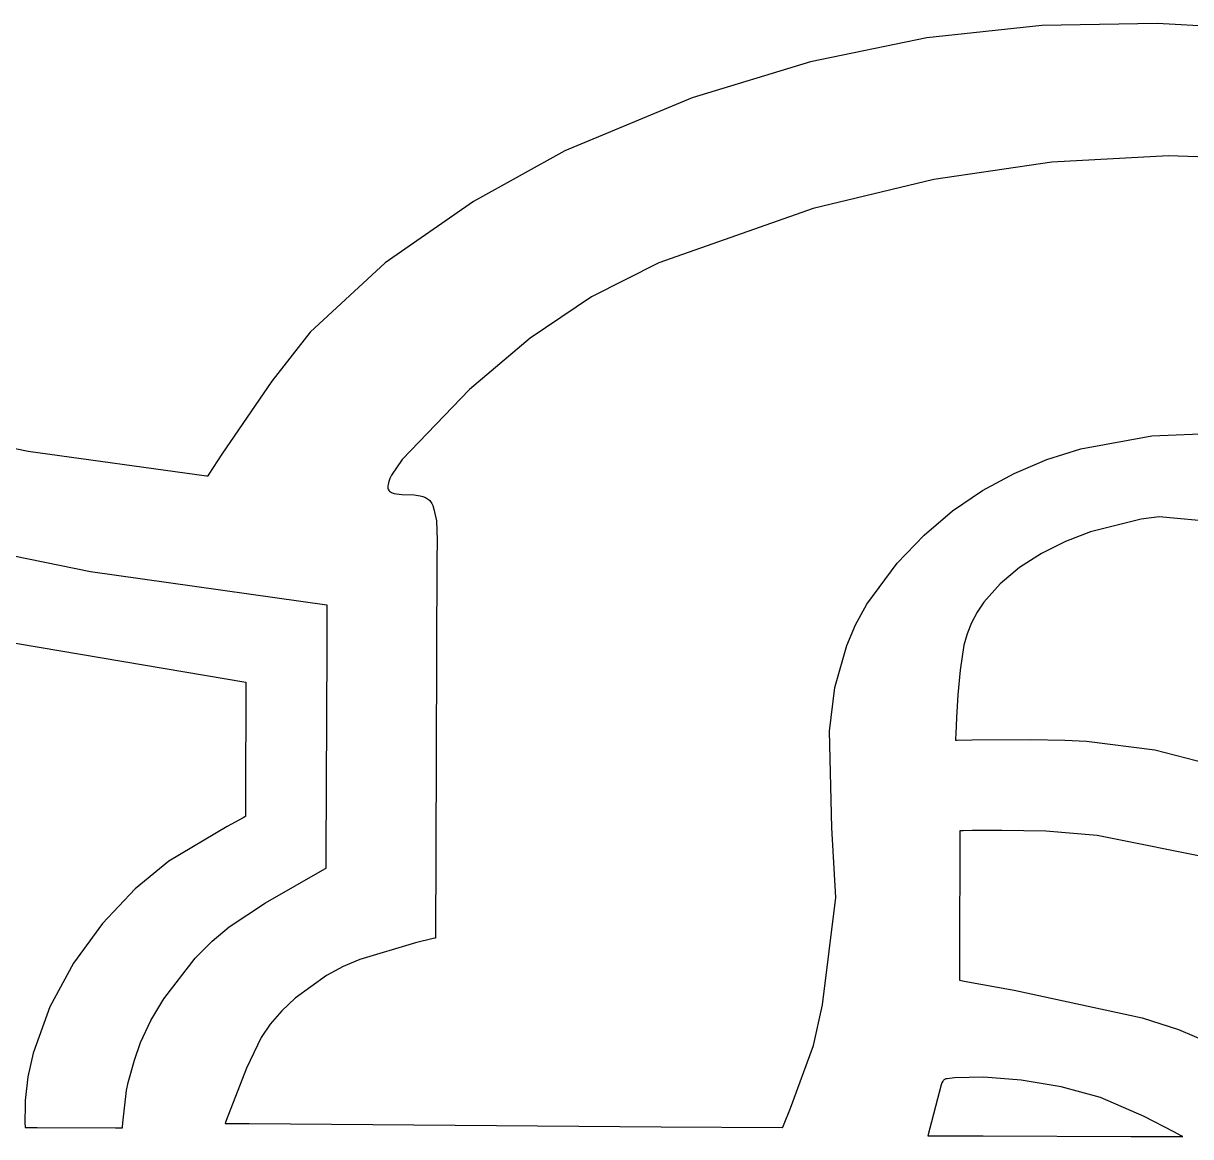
# Model space of a CAD drawing. Extents: x -12.8 to 12.7, y -1.7 to 5.4.
# Drawn here: x 2.197 to 4.523, y 3.135 to 5.353 of the extents above; entities that cross this region are included whole.
import ezdxf

# ---------------------------------------------------------------- set-up
doc = ezdxf.new("R2010")
doc.units = 0

msp = doc.modelspace()

# ---------------------------------------------------------------- linework, layer by layer
at = {"layer": 'Layer 1', "color": 7, "linetype": 'CONTINUOUS'}
for p, q in [((4.456746, 5.352915), (4.226849, 5.348574)), ((4.689315, 5.338824), (4.456746, 5.352915)), ((4.226849, 5.348574), (3.997307, 5.323748)), ((3.997307, 5.323748), (3.765802, 5.276388)), ((3.765802, 5.276388), (3.530017, 5.204443)), ((3.530017, 5.204443), (3.276455, 5.098677)), ((3.276455, 5.098677), (3.093999, 4.997982)), ((4.246774, 5.076456), (4.011133, 5.041876)), ((4.478915, 5.089118), (4.246774, 5.076456)), ((4.708672, 5.081335), (4.478915, 5.089118)), ((4.011133, 5.041876), (3.770874, 4.983903)), ((3.093999, 4.997982), (2.918411, 4.875924)), ((3.770874, 4.983903), (3.463165, 4.875718)), ((2.918411, 4.875924), (2.768906, 4.737513)), ((3.463165, 4.875718), (3.329231, 4.808349)), ((3.329231, 4.808349), (3.207032, 4.725856)), ((2.768906, 4.737513), (2.692362, 4.640202)), ((3.207032, 4.725856), (3.085949, 4.623118)), ((2.692362, 4.640202), (2.592879, 4.494536)), ((3.085949, 4.623118), (2.951815, 4.484038)), ((2.20686, 4.500161), (1.865306, 4.568154)), ((4.44564, 4.53088), (4.594484, 4.53723)), ((4.304042, 4.50495), (4.44564, 4.53088)), ((2.562088, 4.45099), (2.20686, 4.500161)), ((2.592879, 4.494536), (2.567017, 4.454773)), ((4.236454, 4.483637), (4.304042, 4.50495)), ((2.951815, 4.484038), (2.930804, 4.452705)), ((4.171271, 4.456223), (4.236454, 4.483637)), ((2.564425, 4.450732), (2.562088, 4.45099)), ((2.564426, 4.450734), (2.564425, 4.450732)), ((2.564435, 4.450748), (2.564426, 4.450734)), ((2.564797, 4.451313), (2.564435, 4.450748)), ((2.567017, 4.454773), (2.564797, 4.451313)), ((2.927518, 4.445965), (2.925152, 4.439764)), ((2.930804, 4.452705), (2.927518, 4.445965)), ((4.108691, 4.422304), (4.171271, 4.456223)), ((2.92348, 4.431582), (2.923457, 4.429178)), ((2.923457, 4.429178), (2.923715, 4.426947)), ((2.923776, 4.434152), (2.92348, 4.431582)), ((2.923715, 4.426947), (2.924262, 4.424893)), ((2.925152, 4.439764), (2.923776, 4.434152)), ((2.924262, 4.424893), (2.925107, 4.423025)), ((2.925107, 4.423025), (2.925644, 4.422162)), ((2.925644, 4.422162), (2.926259, 4.421348)), ((2.926259, 4.421348), (2.926952, 4.420583)), ((2.926952, 4.420583), (2.928579, 4.419204)), ((4.048911, 4.381479), (4.108691, 4.422304)), ((2.928579, 4.419204), (2.930534, 4.418032)), ((2.930534, 4.418032), (2.931977, 4.417387)), ((2.931977, 4.417387), (2.935885, 4.416199)), ((2.935885, 4.416199), (2.940465, 4.415377)), ((2.940465, 4.415377), (2.951192, 4.414488)), ((2.951192, 4.414488), (2.975728, 4.413293)), ((2.975728, 4.413293), (2.987719, 4.411598)), ((2.987719, 4.411598), (2.993248, 4.410172)), ((2.993248, 4.410172), (2.998314, 4.408245)), ((2.998314, 4.408245), (3.002804, 4.40573)), ((3.002804, 4.40573), (3.004797, 4.404225)), ((3.004797, 4.404225), (3.007048, 4.402067)), ((3.007048, 4.402067), (3.00852, 4.400294)), ((3.00852, 4.400294), (3.011027, 4.396356)), ((3.011027, 4.396356), (3.013034, 4.391998)), ((3.013034, 4.391998), (3.015944, 4.382516)), ((3.015944, 4.382516), (3.02009, 4.361845)), ((3.992129, 4.333345), (4.048911, 4.381479)), ((2.330793, 4.260064), (1.880334, 4.352583)), ((3.02009, 4.361845), (3.021461, 4.323291)), ((4.424824, 4.365268), (4.323474, 4.340029)), ((4.460394, 4.369556), (4.424824, 4.365268)), ((4.621664, 4.354765), (4.460394, 4.369556)), ((3.938543, 4.277501), (3.992129, 4.333345)), ((4.323474, 4.340029), (4.273626, 4.320653)), ((3.021435, 4.316731), (3.021329, 4.289139)), ((3.021458, 4.32256), (3.021435, 4.316731)), ((3.02146, 4.323113), (3.021458, 4.32256)), ((3.021461, 4.323282), (3.02146, 4.323249)), ((3.02146, 4.323249), (3.02146, 4.323113)), ((3.021461, 4.323291), (3.021461, 4.323291)), ((3.021461, 4.323291), (3.021461, 4.32329)), ((3.021461, 4.32329), (3.021461, 4.323282)), ((4.273626, 4.320653), (4.226134, 4.296856)), ((3.021329, 4.289139), (3.019068, 3.703072)), ((4.226134, 4.296856), (4.182354, 4.268699)), ((2.801973, 4.193586), (2.330793, 4.260064)), ((3.878013, 4.195386), (3.938543, 4.277501)), ((4.182354, 4.268699), (4.143639, 4.236246)), ((4.143639, 4.236246), (4.111345, 4.199559)), ((2.802602, 4.193516), (2.801973, 4.193586)), ((2.802548, 4.179355), (2.8026, 4.192806)), ((2.8026, 4.192806), (2.802602, 4.193508)), ((2.802602, 4.193515), (2.802602, 4.193516)), ((2.802602, 4.193514), (2.802602, 4.193515)), ((2.802602, 4.193508), (2.802602, 4.193514)), ((3.855621, 4.1546), (3.878013, 4.195386)), ((4.111345, 4.199559), (4.098028, 4.179646)), ((2.802281, 4.110614), (2.802548, 4.179355)), ((4.098028, 4.179646), (4.086824, 4.158699)), ((1.976842, 4.152307), (2.640618, 4.040213)), ((3.837788, 4.113566), (3.855621, 4.1546)), ((4.086824, 4.158699), (4.077903, 4.136724)), ((4.077903, 4.136724), (4.071433, 4.11373)), ((2.800674, 3.695373), (2.802281, 4.110614)), ((3.814098, 4.029879), (3.837788, 4.113566)), ((4.071433, 4.11373), (4.064016, 4.063972)), ((4.064016, 4.063972), (4.05955, 4.014932)), ((2.640567, 4.027066), (2.639746, 3.814869)), ((2.640608, 4.037677), (2.640567, 4.027066)), ((2.640617, 4.039929), (2.640608, 4.037677)), ((2.640618, 4.040144), (2.640617, 4.039929)), ((2.640618, 4.040213), (2.640618, 4.040213)), ((2.640618, 4.040213), (2.640618, 4.040212)), ((2.640618, 4.040212), (2.640618, 4.040209)), ((2.640618, 4.040209), (2.640618, 4.040196)), ((2.640618, 4.040196), (2.640618, 4.040144)), ((3.80353, 3.942572), (3.814098, 4.029879)), ((4.05955, 4.014932), (4.056688, 3.96979)), ((4.056688, 3.96979), (4.055181, 3.937144)), ((3.808105, 3.750089), (3.80353, 3.942572)), ((4.055181, 3.937144), (4.054842, 3.927811)), ((4.054737, 3.92449), (4.054736, 3.92448)), ((4.054736, 3.92448), (4.054736, 3.924477)), ((4.054736, 3.924477), (4.054736, 3.924477)), ((4.054736, 3.924477), (4.054736, 3.924476)), ((4.054736, 3.924476), (4.054736, 3.924476)), ((4.054736, 3.924476), (4.054736, 3.924476)), ((4.054736, 3.924476), (4.054736, 3.924476)), ((4.054736, 3.924476), (4.054737, 3.924476)), ((4.054736, 3.924476), (4.054736, 3.924476)), ((4.054736, 3.924476), (4.054736, 3.924476)), ((4.054736, 3.924476), (4.054736, 3.924476)), ((4.054738, 3.924531), (4.054737, 3.92449)), ((4.054737, 3.924476), (4.05474, 3.924477)), ((4.054742, 3.924693), (4.054738, 3.924531)), ((4.05474, 3.924477), (4.054753, 3.924477)), ((4.054762, 3.925331), (4.054742, 3.924693)), ((4.054753, 3.924477), (4.054805, 3.924479)), ((4.054842, 3.927811), (4.054762, 3.925331)), ((4.054805, 3.924479), (4.055359, 3.924497)), ((4.055359, 3.924497), (4.058063, 3.924581)), ((4.058063, 3.924581), (4.087434, 3.925332)), ((4.087434, 3.925332), (4.204312, 3.926256)), ((4.204312, 3.926256), (4.272786, 3.924847)), ((4.272786, 3.924847), (4.315885, 3.922646)), ((4.315885, 3.922646), (4.451713, 3.905178)), ((4.451713, 3.905178), (4.751912, 3.82864)), ((2.639746, 3.814869), (2.639611, 3.779795)), ((2.635287, 3.770283), (2.603483, 3.752874)), ((2.638615, 3.772081), (2.635287, 3.770283)), ((2.639403, 3.772505), (2.638615, 3.772081)), ((2.639563, 3.772592), (2.639403, 3.772505)), ((2.639578, 3.7726), (2.639563, 3.772592)), ((2.639582, 3.772602), (2.639578, 3.7726)), ((2.639583, 3.772602), (2.639582, 3.772602)), ((2.639582, 3.772602), (2.639582, 3.772602)), ((2.639584, 3.772955), (2.639583, 3.772605)), ((2.639583, 3.772605), (2.639583, 3.772603)), ((2.639583, 3.772603), (2.639583, 3.772602)), ((2.639583, 3.772602), (2.639583, 3.772602)), ((2.639583, 3.772602), (2.639583, 3.772602)), ((2.639611, 3.779795), (2.639584, 3.772955)), ((2.603483, 3.752874), (2.487164, 3.683641)), ((3.816067, 3.611044), (3.808105, 3.750089)), ((4.063506, 3.738587), (4.063329, 3.692504)), ((4.063524, 3.743031), (4.063506, 3.738587)), ((4.063527, 3.743951), (4.063524, 3.743031)), ((4.063528, 3.74406), (4.063527, 3.744038)), ((4.063527, 3.744038), (4.063527, 3.743951)), ((4.063528, 3.744067), (4.063528, 3.744067)), ((4.063528, 3.744067), (4.063528, 3.744067)), ((4.063528, 3.744067), (4.063528, 3.744067)), ((4.063528, 3.744067), (4.063528, 3.744065)), ((4.063529, 3.744067), (4.063528, 3.744067)), ((4.063528, 3.744067), (4.063528, 3.744067)), ((4.063528, 3.744067), (4.063528, 3.744067)), ((4.063528, 3.744067), (4.063528, 3.744067)), ((4.063528, 3.744067), (4.063528, 3.744067)), ((4.063528, 3.744067), (4.063528, 3.744067)), ((4.063528, 3.744065), (4.063528, 3.74406)), ((4.063534, 3.744067), (4.063529, 3.744067)), ((4.063555, 3.744067), (4.063534, 3.744067)), ((4.063636, 3.744069), (4.063555, 3.744067)), ((4.063957, 3.744076), (4.063636, 3.744069)), ((4.065217, 3.744102), (4.063957, 3.744076)), ((4.070068, 3.744195), (4.065217, 3.744102)), ((4.08794, 3.744477), (4.070068, 3.744195)), ((4.14718, 3.744866), (4.08794, 3.744477)), ((4.234538, 3.743523), (4.14718, 3.744866)), ((4.337202, 3.735108), (4.234538, 3.743523)), ((4.609888, 3.680097), (4.337202, 3.735108)), ((3.019068, 3.703072), (3.018404, 3.530917)), ((2.487164, 3.683641), (2.41971, 3.628266)), ((2.800594, 3.674663), (2.800674, 3.695373)), ((4.063329, 3.692504), (4.062731, 3.537132)), ((2.679965, 3.600674), (2.797569, 3.668134)), ((2.797569, 3.668134), (2.80048, 3.669701)), ((2.80048, 3.669701), (2.800559, 3.669744)), ((2.800559, 3.669744), (2.800574, 3.669751)), ((2.800574, 3.669751), (2.800575, 3.669752)), ((2.800575, 3.669878), (2.800577, 3.670289)), ((2.800575, 3.66978), (2.800575, 3.669878)), ((2.800575, 3.669757), (2.800575, 3.66978)), ((2.800575, 3.669753), (2.800575, 3.669757)), ((2.800575, 3.669752), (2.800575, 3.669753)), ((2.800575, 3.669752), (2.800575, 3.669752)), ((2.800577, 3.670289), (2.800594, 3.674663)), ((2.41971, 3.628266), (2.355165, 3.559629)), ((3.789741, 3.397543), (3.816067, 3.611044)), ((2.607066, 3.552704), (2.679965, 3.600674)), ((2.355165, 3.559629), (2.297274, 3.480442)), ((2.573083, 3.524391), (2.607066, 3.552704)), ((4.062731, 3.537132), (4.062482, 3.47256)), ((2.539273, 3.490195), (2.573083, 3.524391)), ((2.978683, 3.520824), (2.867333, 3.487966)), ((3.013718, 3.529334), (2.978683, 3.520824)), ((3.017349, 3.53017), (3.013718, 3.529334)), ((3.018206, 3.530365), (3.017349, 3.53017)), ((3.01838, 3.530405), (3.018206, 3.530365)), ((3.018396, 3.530408), (3.01838, 3.530405)), ((3.0184, 3.530409), (3.018396, 3.530408)), ((3.018401, 3.530409), (3.0184, 3.530409)), ((3.018402, 3.530409), (3.018401, 3.530409)), ((3.018404, 3.530917), (3.018402, 3.530487)), ((3.018402, 3.530487), (3.018402, 3.530413)), ((3.018402, 3.530413), (3.018402, 3.530409)), ((3.018402, 3.530409), (3.018402, 3.530409)), ((3.018402, 3.530409), (3.018402, 3.530409)), ((2.477195, 3.409679), (2.539273, 3.490195)), ((2.297274, 3.480442), (2.249789, 3.393414)), ((2.834421, 3.473913), (2.801261, 3.455811)), ((2.867333, 3.487966), (2.834421, 3.473913)), ((4.062482, 3.47256), (4.062408, 3.453333)), ((2.801261, 3.455811), (2.739073, 3.410731)), ((4.062383, 3.44692), (4.062382, 3.446613)), ((4.062382, 3.446613), (4.062382, 3.446547)), ((4.062382, 3.446547), (4.062382, 3.446536)), ((4.062382, 3.446536), (4.062382, 3.446535)), ((4.062382, 3.446535), (4.062382, 3.446535)), ((4.062382, 3.446535), (4.062382, 3.446535)), ((4.062382, 3.446535), (4.062382, 3.446535)), ((4.062382, 3.446535), (4.062382, 3.446535)), ((4.062382, 3.446535), (4.062383, 3.446535)), ((4.062388, 3.448208), (4.062383, 3.44692)), ((4.062383, 3.446535), (4.062386, 3.446535)), ((4.062386, 3.446535), (4.062423, 3.446528)), ((4.062408, 3.453333), (4.062388, 3.448208)), ((4.062423, 3.446528), (4.062607, 3.446496)), ((4.062607, 3.446496), (4.063405, 3.446356)), ((4.063405, 3.446356), (4.071994, 3.444837)), ((4.071994, 3.444837), (4.171713, 3.42657)), ((4.171713, 3.42657), (4.426295, 3.371788)), ((2.45144, 3.366119), (2.477195, 3.409679)), ((2.739073, 3.410731), (2.712072, 3.385242)), ((3.771912, 3.316677), (3.789741, 3.397543)), ((2.249789, 3.393414), (2.216456, 3.301256)), ((2.712072, 3.385242), (2.68915, 3.358778)), ((2.430883, 3.322199), (2.45144, 3.366119)), ((2.68915, 3.358778), (2.671322, 3.332083)), ((4.426295, 3.371788), (4.498887, 3.348522)), ((2.671322, 3.332083), (2.641878, 3.271149)), ((4.498887, 3.348522), (4.56141, 3.32144)), ((2.418673, 3.287384), (2.430883, 3.322199)), ((3.726065, 3.191746), (3.771912, 3.316677)), ((2.216456, 3.301256), (2.206268, 3.254099)), ((2.405784, 3.242778), (2.418673, 3.287384)), ((2.641878, 3.271149), (2.601389, 3.167227)), ((2.206268, 3.254099), (2.201024, 3.206676)), ((2.402464, 3.226731), (2.405784, 3.242778)), ((4.025842, 3.237729), (3.99948, 3.136709)), ((4.027514, 3.241955), (4.025842, 3.237729)), ((4.029187, 3.245053), (4.027514, 3.241955)), ((4.030059, 3.246243), (4.029187, 3.245053)), ((4.030972, 3.247228), (4.030059, 3.246243)), ((4.031942, 3.248034), (4.030972, 3.247228)), ((4.032982, 3.248686), (4.031942, 3.248034)), ((4.034106, 3.249209), (4.032982, 3.248686)), ((4.035328, 3.24963), (4.034106, 3.249209)), ((4.038122, 3.250267), (4.035328, 3.24963)), ((4.052586, 3.25211), (4.038122, 3.250267)), ((4.111234, 3.253158), (4.052586, 3.25211)), ((4.185146, 3.24716), (4.111234, 3.253158)), ((4.265458, 3.233828), (4.185146, 3.24716)), ((4.343306, 3.212871), (4.265458, 3.233828)), ((2.395675, 3.162414), (2.402464, 3.226731)), ((4.430404, 3.174758), (4.343306, 3.212871)), ((2.200647, 3.198298), (2.20033, 3.162011)), ((2.201024, 3.206676), (2.200647, 3.198298)), ((3.711848, 3.157147), (3.726065, 3.191746)), ((2.601389, 3.167227), (2.599786, 3.162651)), ((4.489828, 3.144115), (4.430404, 3.174758)), ((2.20033, 3.162011), (2.200472, 3.1535)), ((2.200472, 3.1535), (2.200478, 3.153218)), ((2.200478, 3.153218), (2.20048, 3.153153)), ((2.20048, 3.153153), (2.20048, 3.15314)), ((2.20048, 3.15314), (2.20048, 3.153138)), ((2.20048, 3.153138), (2.20048, 3.153138)), ((2.20048, 3.153138), (2.20048, 3.153138)), ((2.20048, 3.153138), (2.200481, 3.153138)), ((2.200481, 3.153138), (2.200483, 3.153138)), ((2.200483, 3.153138), (2.200493, 3.153138)), ((2.200493, 3.153138), (2.200533, 3.153138)), ((2.200533, 3.153138), (2.200951, 3.153136)), ((2.200951, 3.153136), (2.202985, 3.153129)), ((2.202985, 3.153129), (2.224675, 3.15305)), ((2.224675, 3.15305), (2.380526, 3.152488)), ((2.380526, 3.152488), (2.394548, 3.152437)), ((2.394548, 3.152437), (2.39462, 3.152437)), ((2.39462, 3.152437), (2.394622, 3.152437)), ((2.394622, 3.152438), (2.394623, 3.152442)), ((2.394622, 3.152437), (2.394622, 3.152438)), ((2.394622, 3.152437), (2.394622, 3.152437)), ((2.394622, 3.152437), (2.394622, 3.152437)), ((2.394622, 3.152437), (2.394622, 3.152437)), ((2.394622, 3.152437), (2.394622, 3.152437)), ((2.394623, 3.152442), (2.394624, 3.152458)), ((2.394624, 3.152458), (2.394642, 3.15263)), ((2.394642, 3.15263), (2.394731, 3.153468)), ((2.394731, 3.153468), (2.395675, 3.162414)), ((2.599249, 3.161097), (2.599248, 3.161095)), ((2.599248, 3.161095), (2.599248, 3.161095)), ((2.599248, 3.161095), (2.599248, 3.161094)), ((2.599248, 3.161094), (2.599248, 3.161094)), ((2.599248, 3.161094), (2.599251, 3.161094)), ((2.599254, 3.161113), (2.599249, 3.161097)), ((2.599251, 3.161094), (2.599262, 3.161094)), ((2.599278, 3.161182), (2.599254, 3.161113)), ((2.599262, 3.161094), (2.599309, 3.161094)), ((2.599379, 3.161474), (2.599278, 3.161182)), ((2.599309, 3.161094), (2.599502, 3.161093)), ((2.599786, 3.162651), (2.599379, 3.161474)), ((2.599502, 3.161093), (2.600282, 3.161087)), ((2.600282, 3.161087), (2.608465, 3.161025)), ((2.608465, 3.161025), (2.647149, 3.160731)), ((2.647149, 3.160731), (3.468191, 3.154509)), ((3.468191, 3.154509), (3.709249, 3.152682)), ((3.709249, 3.152682), (3.709847, 3.152678)), ((3.709847, 3.152678), (3.709948, 3.152677)), ((3.709948, 3.152677), (3.709953, 3.152677)), ((3.709953, 3.152678), (3.709955, 3.152682)), ((3.709953, 3.152677), (3.709953, 3.152678)), ((3.709953, 3.152677), (3.709953, 3.152677)), ((3.709953, 3.152677), (3.709953, 3.152677)), ((3.709953, 3.152677), (3.709953, 3.152677)), ((3.709955, 3.152682), (3.709962, 3.152698)), ((3.709962, 3.152698), (3.710032, 3.152863)), ((3.710032, 3.152863), (3.710379, 3.153677)), ((3.710379, 3.153677), (3.711848, 3.157147)), ((4.505407, 3.135823), (4.489828, 3.144115)), ((3.99948, 3.136709), (3.99948, 3.136709)), ((3.99948, 3.136709), (3.99948, 3.136709)), ((3.99948, 3.136709), (3.999481, 3.136709)), ((3.999481, 3.136709), (3.999481, 3.136709)), ((3.999481, 3.136709), (3.999484, 3.136709)), ((3.999484, 3.136709), (3.999495, 3.136709)), ((3.999495, 3.136709), (3.999541, 3.136708)), ((3.999541, 3.136708), (4.000032, 3.136707)), ((4.000032, 3.136707), (4.002441, 3.136697)), ((4.002441, 3.136697), (4.012611, 3.136658)), ((4.012611, 3.136658), (4.109668, 3.136286)), ((4.109668, 3.136286), (4.404235, 3.135156)), ((4.404235, 3.135156), (4.497036, 3.1348)), ((4.497036, 3.1348), (4.505699, 3.134766)), ((4.506945, 3.134997), (4.505407, 3.135823)), ((4.505699, 3.134766), (4.507288, 3.13476)), ((4.507304, 3.134804), (4.506945, 3.134997)), ((4.507288, 3.13476), (4.507382, 3.13476)), ((4.507377, 3.134765), (4.507304, 3.134804)), ((4.507384, 3.134761), (4.507377, 3.134765)), ((4.507382, 3.13476), (4.507386, 3.13476)), ((4.507385, 3.13476), (4.507384, 3.134761)), ((4.507386, 3.13476), (4.507385, 3.13476)), ((4.507386, 3.13476), (4.507386, 3.13476)), ((4.507386, 3.13476), (4.507386, 3.13476)), ((4.507386, 3.13476), (4.507386, 3.13476)), ((4.507386, 3.13476), (4.507386, 3.13476)), ((4.507386, 3.13476), (4.507386, 3.13476))]:
    msp.add_line(p, q, dxfattribs=at)

doc.saveas('drawing.dxf')
